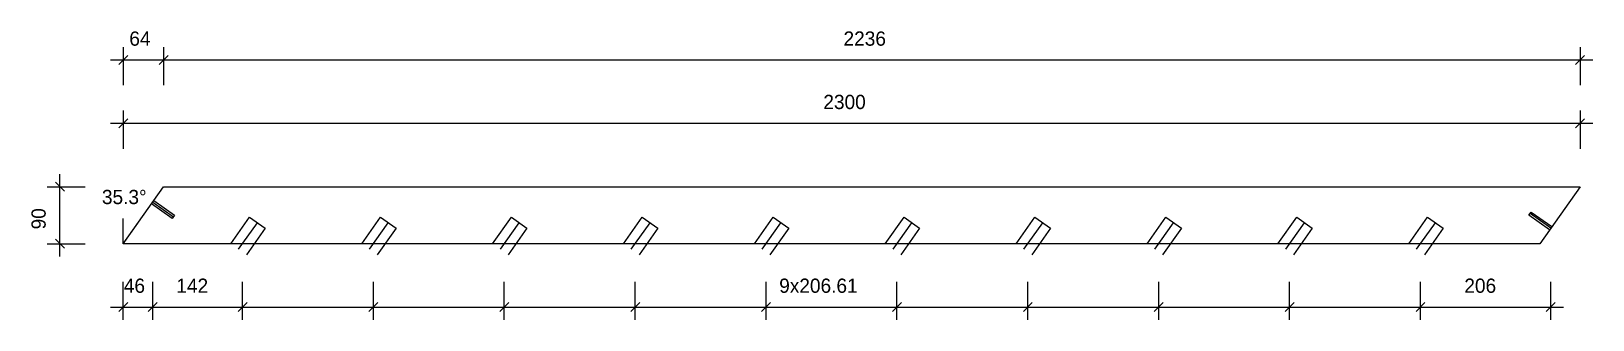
# Model space of a CAD drawing. Header units: millimetres. Extents: x -145 to 2320, y -120 to 335.
import ezdxf
from ezdxf.enums import TextEntityAlignment as Align

# ---------------------------------------------------------------- set-up
doc = ezdxf.new("R2010")
doc.units = ezdxf.units.MM
for name, color, linetype in [('CONTOUR', 7, 'CONTINUOUS'), ('DIMLINES', 7, 'CONTINUOUS'), ('DIMLINESTEXT', 7, 'CONTINUOUS'), ('DRILLINGSSIDE', 7, 'CONTINUOUS')]:
    doc.layers.add(name, color=color, linetype=linetype)

msp = doc.modelspace()

# ---------------------------------------------------------------- linework, layer by layer
at = {"layer": 'CONTOUR', "color": 0, "linetype": '0'}
msp.add_lwpolyline([(63.71, 90), (2299.696, 90), (2235.986, 0), (0, 0), (63.71, 90)], dxfattribs=at)
at = {"layer": 'DIMLINES', "color": 0}
for p, q in [((7.071, 297.071), (-7.071, 282.929)), ((0, 310), (0, 250)), ((70.781, 297.071), (56.639, 282.929)), ((63.71, 310), (63.71, 250)), ((2306.768, 297.071), (2292.625, 282.929)), ((2299.696, 310), (2299.696, 250)), ((-20, 290), (2319.696, 290)), ((0, 210), (0, 150)), ((2299.696, 210), (2299.696, 150)), ((-20, 190), (2319.696, 190)), ((7.071, 197.071), (-7.071, 182.929)), ((2306.768, 197.071), (2292.625, 182.929)), ((-100, -20), (-100, 110)), ((-120, 90), (-60, 90)), ((-107.071, 97.071), (-92.929, 82.929)), ((0, 0), (0, 40)), ((0, 0), (23.111, 32.648)), ((-120, 0), (-60, 0)), ((-107.071, 7.071), (-92.929, -7.071)), ((0, -120), (0, -60)), ((46.377, -120), (46.377, -60)), ((188.235, -120), (188.235, -60)), ((394.848, -120), (394.848, -60)), ((601.461, -120), (601.461, -60)), ((808.074, -120), (808.074, -60)), ((1014.687, -120), (1014.687, -60)), ((1221.3, -120), (1221.3, -60)), ((1427.913, -120), (1427.913, -60)), ((1634.525, -120), (1634.525, -60)), ((1841.138, -120), (1841.138, -60)), ((2047.751, -120), (2047.751, -60)), ((2253.32, -120), (2253.32, -60)), ((7.071, -92.929), (-7.071, -107.071)), ((53.448, -92.929), (39.306, -107.071)), ((195.306, -92.929), (181.164, -107.071)), ((401.919, -92.929), (387.777, -107.071)), ((608.532, -92.929), (594.39, -107.071)), ((815.145, -92.929), (801.003, -107.071)), ((1021.758, -92.929), (1007.616, -107.071)), ((1228.371, -92.929), (1214.229, -107.071)), ((1434.984, -92.929), (1420.841, -107.071)), ((1641.597, -92.929), (1627.454, -107.071)), ((1848.209, -92.929), (1834.067, -107.071)), ((2054.822, -92.929), (2040.68, -107.071)), ((2260.391, -92.929), (2246.249, -107.071)), ((-20, -100), (2273.32, -100))]:
    msp.add_line(p, q, dxfattribs=at)
at = {"layer": 'DRILLINGSSIDE', "color": 3}
for p, q in [((46.377, 65.514), (79.025, 42.403)), ((182.1, -8.667), (211.703, 33.152)), ((388.713, -8.667), (418.316, 33.152)), ((595.326, -8.667), (624.929, 33.152)), ((801.939, -8.667), (831.542, 33.152)), ((1008.552, -8.667), (1038.155, 33.152)), ((1215.165, -8.667), (1244.768, 33.152)), ((1421.777, -8.667), (1451.381, 33.152)), ((1628.39, -8.667), (1657.994, 33.152)), ((1835.003, -8.667), (1864.607, 33.152)), ((2041.616, -8.667), (2071.22, 33.152)), ((2253.32, 24.486), (2220.672, 47.597))]:
    msp.add_line(p, q, dxfattribs=at)
at = {"layer": 'DRILLINGSSIDE', "color": 3, "linetype": '3'}
for points in [[(48.11, 67.963), (80.758, 44.852), (77.291, 39.954), (44.644, 63.066)], [(2251.586, 22.037), (2218.938, 45.148), (2222.405, 50.046), (2255.053, 26.934)], [(169.857, 0), (199.46, 41.819), (223.946, 24.486), (194.343, -17.333)], [(376.47, 0), (406.073, 41.819), (430.559, 24.486), (400.956, -17.333)], [(583.083, 0), (612.686, 41.819), (637.172, 24.486), (607.569, -17.333)], [(789.696, 0), (819.299, 41.819), (843.785, 24.486), (814.182, -17.333)], [(996.309, 0), (1025.912, 41.819), (1050.398, 24.486), (1020.795, -17.333)], [(1202.922, 0), (1232.525, 41.819), (1257.011, 24.486), (1227.407, -17.333)], [(1409.535, 0), (1439.138, 41.819), (1463.624, 24.486), (1434.02, -17.333)], [(1616.147, 0), (1645.751, 41.819), (1670.237, 24.486), (1640.633, -17.333)], [(1822.76, 0), (1852.364, 41.819), (1876.85, 24.486), (1847.246, -17.333)], [(2029.373, 0), (2058.977, 41.819), (2083.463, 24.486), (2053.859, -17.333)]]:
    msp.add_lwpolyline(points, dxfattribs=at)

# ---------------------------------------------------------------- texts
at = {"layer": 'DIMLINESTEXT'}
for s, p in [('64', (9.474, 335)), ('2236', (1136.942, 335)), ('2300', (1105.087, 235)), ('35.3°', (-33.738, 85))]:
    msp.add_text(s, height=22.5, dxfattribs=at).set_placement(p, align=Align.TOP_LEFT)
for s, rotation, p in [('90', 90, (-145, 22.619)), ('46', -360, (0.808, -55)), ('142', -360, (83.735, -55)), ('9x206.61', -360, (1035.415, -55)), ('206', -360, (2116.964, -55))]:
    msp.add_text(s, height=22.5, rotation=rotation, dxfattribs=at).set_placement(p, align=Align.TOP_LEFT)

doc.saveas('drawing.dxf')
